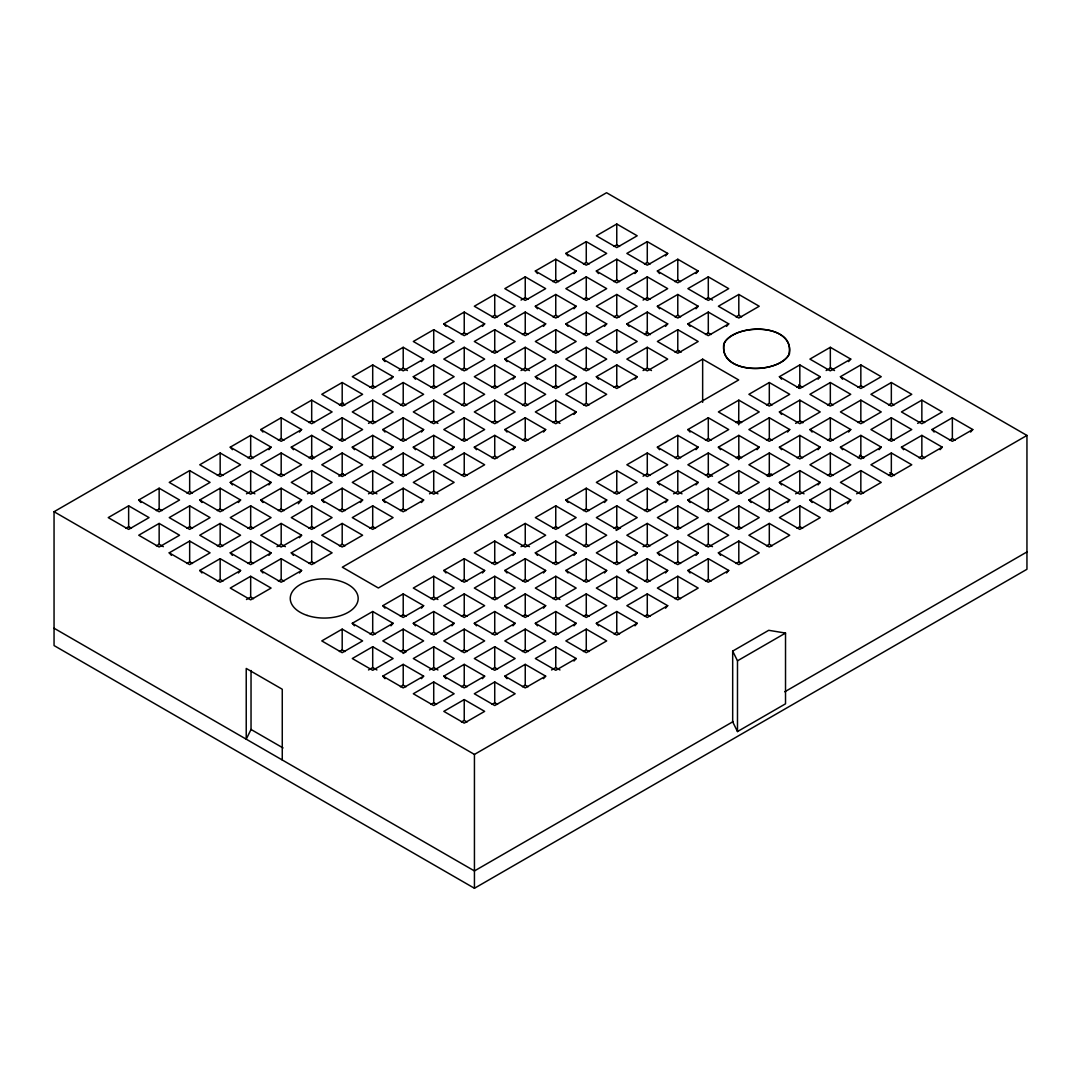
<?xml version="1.0" encoding="UTF-8"?>
<svg xmlns="http://www.w3.org/2000/svg" width="1081" height="1081" viewBox="0 0 1081 1081"><rect width="100%" height="100%" fill="white"/><g stroke="black" fill="none" stroke-linecap="round" stroke-linejoin="round"><path stroke-width="1.5" d="M251.035 670.517L251.035 729.472L246.225 739.174L246.225 668.436L282.263 689.246L282.263 759.984M268.912 449.682L271.088 447.156L250.67 435.373L230.253 447.156L232.442 449.682M238.401 502.516L240.577 500.003L220.159 488.207L199.742 500.003L201.931 502.516M299.41 432.062L301.599 429.549L281.182 417.752L260.764 429.549L262.94 432.062M268.912 484.91L271.088 482.383L250.67 470.6L230.253 482.383L232.442 484.91M329.921 449.682L332.11 447.156L311.693 435.373L291.275 447.156L293.451 449.682M390.944 379.228L393.119 376.701L372.702 364.919L352.284 376.701L372.702 388.498L393.119 376.701M238.401 572.984L240.577 570.457L220.159 558.674L199.742 570.457L201.931 572.984M298.329 503.787L301.599 500.003L281.182 488.207L260.764 500.003L262.94 502.516M421.441 361.608L423.63 359.095L403.213 347.298L382.796 359.095L384.985 361.608M268.912 555.364L271.088 552.837L250.67 541.054L230.253 552.837L232.442 555.364M299.41 537.757L301.599 535.23L281.182 523.434L260.764 535.23L281.182 547.013L301.599 535.23M482.464 326.381L484.653 323.868L464.235 312.071L443.805 323.868L445.994 326.381M390.944 449.682L393.119 447.156L372.702 435.373L352.284 447.156L354.473 449.682M299.41 572.984L301.599 570.457L281.182 558.674L260.764 570.457L262.94 572.984M360.432 502.516L362.621 500.003L342.191 488.207L321.773 500.003L323.962 502.516M421.441 432.062L423.63 429.549L403.213 417.752L382.796 429.549L384.985 432.062M573.984 273.547L576.173 271.02L555.756 259.237L535.338 271.02L537.514 273.547M543.486 326.381L545.662 323.868L525.244 312.071L504.827 323.868L507.016 326.381M451.953 449.682L454.142 447.156L433.724 435.373L413.307 447.156L415.482 449.682M512.975 379.228L515.151 376.701L494.733 364.919L474.316 376.701L494.733 388.498L515.151 376.701M573.984 308.774L576.173 306.247L555.756 294.464L535.338 306.247L537.514 308.774M421.441 502.516L423.63 500.003L403.213 488.207L382.796 500.003L384.985 502.516M635.006 273.547L637.195 271.02L616.765 259.237L596.347 271.02L598.536 273.547M604.495 326.381L606.684 323.868L586.267 312.071L565.849 323.868L568.025 326.381M665.518 255.927L667.693 253.413L647.276 241.617L626.858 253.413L647.276 265.196L667.693 253.413M512.975 449.682L515.151 447.156L494.733 435.373L474.316 447.156L476.505 449.682M573.984 379.228L576.173 376.701L555.756 364.919L535.338 376.701L537.514 379.228M543.486 432.062L545.662 429.549L525.244 417.752L504.827 429.549L507.016 432.062M390.944 625.818L393.119 623.291L372.702 611.508L352.284 623.291L354.473 625.818M573.984 414.455L576.173 411.929L555.756 400.146L535.338 411.929L555.756 423.725L576.173 411.929M696.015 273.547L698.204 271.02L677.787 259.237L657.37 271.02L659.559 273.547M421.441 608.211L423.63 605.684L403.213 593.901L382.796 605.684L384.985 608.211M665.518 326.381L667.693 323.868L647.276 312.071L626.858 323.868L629.047 326.381M635.006 379.228L637.195 376.701L616.765 364.919L596.347 376.701L598.536 379.228M696.015 308.774L698.204 306.247L677.787 294.464L657.37 306.247L659.559 308.774M482.464 572.984L484.653 570.457L464.235 558.674L443.805 570.457L445.994 572.984M451.953 625.818L454.142 623.291L433.724 611.508L413.307 623.291L415.482 625.818M512.975 555.364L515.151 552.837L494.733 541.054L474.316 552.837L494.733 564.633L515.151 552.837M421.441 678.665L423.63 676.138L403.213 664.356L382.796 676.138L384.985 678.665M726.527 326.381L728.716 323.868L708.298 312.071L687.881 323.868L690.056 326.381M543.486 572.984L545.662 570.457L525.244 558.674L504.827 570.457L507.016 572.984M604.495 502.516L606.684 500.003L586.267 488.207L565.849 500.003L568.025 502.516M512.975 625.818L515.151 623.291L494.733 611.508L474.316 623.291L476.505 625.818M573.984 555.364L576.173 552.837L555.756 541.054L535.338 552.837L537.514 555.364M482.464 678.665L484.653 676.138L464.235 664.356L443.805 676.138L445.994 678.665M543.486 608.211L545.662 605.684L525.244 593.901L504.827 605.684L507.016 608.211M696.015 449.682L698.204 447.156L677.787 435.373L657.37 447.156L659.559 449.682M604.495 572.984L606.684 570.457L586.267 558.674L565.849 570.457L568.025 572.984M665.518 502.516L667.693 500.003L647.276 488.207L626.858 500.003L647.276 511.786L667.693 500.003M573.984 625.818L576.173 623.291L555.756 611.508L535.338 623.291L537.514 625.818M635.006 555.364L637.195 552.837L616.765 541.054L596.347 552.837L616.765 564.633L637.195 552.837M696.015 484.91L698.204 482.383L677.787 470.6L657.37 482.383L659.559 484.91M543.486 678.665L545.662 676.138L525.244 664.356L504.827 676.138L507.016 678.665M573.984 661.045L576.173 658.532L555.756 646.735L535.338 658.532L555.756 670.315L576.173 658.532M757.038 449.682L759.227 447.156L738.809 435.373L718.379 447.156L720.568 449.682M818.06 379.228L820.236 376.701L799.818 364.919L779.401 376.701L781.59 379.228M665.518 572.984L667.693 570.457L647.276 558.674L626.858 570.457L629.047 572.984M787.549 432.062L789.725 429.549L769.307 417.752L748.89 429.549L769.307 441.332L789.725 429.549M848.558 361.608L850.747 359.095L830.33 347.298L809.912 359.095L830.33 370.878L850.747 359.095M635.006 625.818L637.195 623.291L616.765 611.508L596.347 623.291L598.536 625.818M696.015 555.364L698.204 552.837L677.787 541.054L657.37 552.837L659.559 555.364M665.518 608.211L667.693 605.684L647.276 593.901L626.858 605.684L647.276 617.467L667.693 605.684M818.06 449.682L820.236 447.156L799.818 435.373L779.401 447.156L781.59 449.682M726.527 572.984L728.716 570.457L708.298 558.674L687.881 570.457L690.056 572.984M787.549 502.516L789.725 500.003L769.307 488.207L748.89 500.003L751.079 502.516M848.558 432.062L850.747 429.549L830.33 417.752L809.912 429.549L812.088 432.062M818.06 484.91L820.236 482.383L799.818 470.6L779.401 482.383L781.59 484.91M879.069 449.682L881.258 447.156L860.841 435.373L840.423 447.156L842.599 449.682M847.477 503.787L850.747 500.003L830.33 488.207L809.912 500.003L812.088 502.516M940.092 449.682L942.267 447.156L921.85 435.373L901.432 447.156L903.621 449.682M970.589 432.062L972.778 429.549L952.361 417.752L931.944 429.549L934.133 432.062M54.05 511.718L606.563 192.729L1026.95 435.44L1026.95 569.282L474.437 888.271L54.05 645.56L54.05 511.718L474.437 754.43L1026.95 435.44M128.639 505.827L108.222 517.61L128.639 529.406L149.056 517.61L128.639 505.827L128.639 526.636L125.842 528.244M138.733 500.003L159.15 488.207L179.568 500.003L159.15 511.786L138.733 500.003L140.908 502.516M189.661 470.6L169.231 482.383L189.661 494.179L210.079 482.383L189.661 470.6L189.661 491.409L186.851 493.017M220.159 452.98L199.742 464.776L220.159 476.559L240.577 464.776L220.159 452.98L220.159 473.789L217.362 475.41M311.693 400.146L291.275 411.929L311.693 423.725L332.11 411.929L311.693 400.146L311.693 420.941L314.49 422.563M342.191 382.525L321.773 394.322L342.191 406.105L362.621 394.322L342.191 382.525L342.191 403.335L345.001 404.956M433.724 329.691L413.307 341.474L433.724 353.271L454.142 341.474L433.724 329.691L433.724 350.487L430.914 352.109M494.733 294.464L474.316 306.247L494.733 318.044L515.151 306.247L494.733 294.464L494.733 315.26L497.544 316.882M525.244 276.844L504.827 288.641L525.244 300.423L545.662 288.641L525.244 276.844L525.244 297.653L521.042 300.072M565.849 253.413L586.267 241.617L606.684 253.413L586.267 265.196L565.849 253.413L568.025 255.927M616.765 224.01L596.347 235.793L616.765 247.59L637.195 235.793L616.765 224.01L616.765 244.806L613.967 246.427M156.34 510.637L159.15 509.016L161.947 510.637M247.873 457.79L250.67 456.168L253.481 457.79M278.371 440.183L281.182 438.562L283.979 440.183M308.882 422.563L311.693 420.941M339.393 404.956L342.191 403.335M369.905 387.336L372.702 385.714L375.512 387.336M399.011 370.54L403.213 368.108L407.415 370.54M461.425 334.502L464.235 332.88L467.033 334.502M491.936 316.882L494.733 315.26M552.945 281.655L555.756 280.033L558.553 281.655M583.456 264.048L586.267 262.426L589.064 264.048M340.393 404.659L343.299 402.97M271.088 447.156L250.67 458.952L230.253 447.156M301.599 429.549L281.182 441.332L260.764 429.549M423.63 359.095L403.213 370.878L382.796 359.095M484.653 323.868L464.235 335.651L443.805 323.868M576.173 271.02L555.756 282.817L535.338 271.02M159.15 523.434L138.733 535.23L159.15 547.013L179.568 535.23L159.15 523.434L159.15 544.243L163.353 546.675M189.661 505.827L169.231 517.61L189.661 529.406L210.079 517.61L189.661 505.827L189.661 526.636L186.851 528.244M281.182 452.98L260.764 464.776L281.182 476.559L301.599 464.776L281.182 452.98L281.182 473.789L283.979 475.41M342.191 417.752L321.773 429.549L342.191 441.332L362.621 429.549L342.191 417.752L342.191 438.562L345.001 440.183M372.702 400.146L352.284 411.929L372.702 423.725L393.119 411.929L372.702 400.146L372.702 420.941L368.499 423.374M403.213 382.525L382.796 394.322L403.213 406.105L423.63 394.322L403.213 382.525L403.213 403.335L406.01 404.956M413.307 376.701L433.724 364.919L454.142 376.701L433.724 388.498L413.307 376.701L415.482 379.228M464.235 347.298L443.805 359.095L464.235 370.878L484.653 359.095L464.235 347.298L464.235 368.108L461.425 369.729M494.733 329.691L474.316 341.474L494.733 353.271L515.151 341.474L494.733 329.691L494.733 350.487L491.936 352.109M586.267 276.844L565.849 288.641L586.267 300.423L606.684 288.641L586.267 276.844L586.267 297.653L589.064 299.275M156.34 545.864L159.15 544.243M217.362 510.637L220.159 509.016L222.97 510.637M246.468 493.828L250.67 491.409L254.873 493.828M278.371 475.41L281.182 473.789M308.882 457.79L311.693 456.168L314.49 457.79M339.393 440.183L342.191 438.562M400.416 404.956L403.213 403.335M430.914 387.336L433.724 385.714L436.521 387.336M522.447 334.502L525.244 332.88L528.055 334.502M552.945 316.882L555.756 315.26L558.553 316.882M583.456 299.275L586.267 297.653M613.967 281.655L616.765 280.033L619.575 281.655M644.479 264.048L647.276 262.426L650.086 264.048M240.577 500.003L220.159 511.786L199.742 500.003M271.088 482.383L250.67 494.179L230.253 482.383M332.11 447.156L311.693 458.952L291.275 447.156M545.662 323.868L525.244 335.651L504.827 323.868M576.173 306.247L555.756 318.044L535.338 306.247M637.195 271.02L616.765 282.817L596.347 271.02M169.231 552.837L189.661 541.054L210.079 552.837L189.661 564.633L169.231 552.837L171.42 555.364M220.159 523.434L199.742 535.23L220.159 547.013L240.577 535.23L220.159 523.434L220.159 544.243L217.362 545.864M250.67 505.827L230.253 517.61L250.67 529.406L271.088 517.61L250.67 505.827L250.67 526.636L247.873 528.244M311.693 470.6L291.275 482.383L311.693 494.179L332.11 482.383L311.693 470.6L311.693 491.409L307.49 493.828M342.191 452.98L321.773 464.776L342.191 476.559L362.621 464.776L342.191 452.98L342.191 473.789L345.001 475.41M433.724 400.146L413.307 411.929L433.724 423.725L454.142 411.929L433.724 400.146L433.724 420.941L437.927 423.374M464.235 382.525L443.805 394.322L464.235 406.105L484.653 394.322L464.235 382.525L464.235 403.335L467.033 404.956M504.827 359.095L525.244 347.298L545.662 359.095L525.244 370.878L504.827 359.095L507.016 361.608M555.756 329.691L535.338 341.474L555.756 353.271L576.173 341.474L555.756 329.691L555.756 350.487L558.553 352.109M616.765 294.464L596.347 306.247L616.765 318.044L637.195 306.247L616.765 294.464L616.765 315.26L613.967 316.882M647.276 276.844L626.858 288.641L647.276 300.423L667.693 288.641L647.276 276.844L647.276 297.653L643.073 300.072M186.851 563.471L189.661 561.863L192.459 563.471M278.371 510.637L281.182 509.016L283.979 510.637M339.393 475.41L342.191 473.789M369.905 457.79L372.702 456.168L375.512 457.79M400.416 440.183L403.213 438.562L406.01 440.183M430.914 422.563L433.724 420.941M461.425 404.956L464.235 403.335M491.936 387.336L494.733 385.714L497.544 387.336M521.042 370.54L525.244 368.108L529.447 370.54M552.945 352.109L555.756 350.487M583.456 334.502L586.267 332.88L589.064 334.502M674.99 281.655L677.787 280.033L680.584 281.655M338.934 476.235L343.299 473.708M301.599 500.003L281.182 511.786L260.764 500.003M393.119 447.156L372.702 458.952L352.284 447.156M423.63 429.549L403.213 441.332L382.796 429.549M606.684 323.868L586.267 335.651L565.849 323.868M698.204 271.02L677.787 282.817L657.37 271.02M311.693 505.827L291.275 517.61L311.693 529.406L332.11 517.61L311.693 505.827L311.693 526.636L308.882 528.244M372.702 470.6L352.284 482.383L372.702 494.179L393.119 482.383L372.702 470.6L372.702 491.409L376.904 493.828M403.213 452.98L382.796 464.776L403.213 476.559L423.63 464.776L403.213 452.98L403.213 473.789L406.01 475.41M464.235 417.752L443.805 429.549L464.235 441.332L484.653 429.549L464.235 417.752L464.235 438.562L467.033 440.183M494.733 400.146L474.316 411.929L494.733 423.725L515.151 411.929L494.733 400.146L494.733 420.941L491.936 422.563M525.244 382.525L504.827 394.322L525.244 406.105L545.662 394.322L525.244 382.525L525.244 403.335L522.447 404.956M586.267 347.298L565.849 359.095L586.267 370.878L606.684 359.095L586.267 347.298L586.267 368.108L589.064 369.729M616.765 329.691L596.347 341.474L616.765 353.271L637.195 341.474L616.765 329.691L616.765 350.487L613.967 352.109M708.298 276.844L687.881 288.641L708.298 300.423L728.716 288.641L708.298 276.844L708.298 297.653L712.501 300.072M217.362 581.092L220.159 579.47L222.97 581.092M247.873 563.471L250.67 561.863L253.481 563.471M276.979 546.675L281.182 544.243L285.384 546.675M339.393 510.637L342.191 509.016L345.001 510.637M368.499 493.828L372.702 491.409M400.416 475.41L403.213 473.789M430.914 457.79L433.724 456.168L436.521 457.79M461.425 440.183L464.235 438.562M552.945 387.336L555.756 385.714L558.553 387.336M583.456 369.729L586.267 368.108M644.479 334.502L647.276 332.88L650.086 334.502M674.99 316.882L677.787 315.26L680.584 316.882M705.488 299.275L708.298 297.653M240.577 570.457L220.159 582.24L199.742 570.457M271.088 552.837L250.67 564.633L230.253 552.837M362.621 500.003L342.191 511.786L321.773 500.003M454.142 447.156L433.724 458.952L413.307 447.156M576.173 376.701L555.756 388.498L535.338 376.701M667.693 323.868L647.276 335.651L626.858 323.868M698.204 306.247L677.787 318.044L657.37 306.247M250.67 576.281L230.253 588.064L250.67 599.86L271.088 588.064L250.67 576.281L250.67 597.09L246.468 599.509M291.275 552.837L311.693 541.054L332.11 552.837L311.693 564.633L291.275 552.837L293.451 555.364M342.191 523.434L321.773 535.23L342.191 547.013L362.621 535.23L342.191 523.434L342.191 544.243L345.001 545.864M372.702 505.827L352.284 517.61L372.702 529.406L393.119 517.61L372.702 505.827L372.702 526.636L369.905 528.244M433.724 470.6L413.307 482.383L433.724 494.179L454.142 482.383L433.724 470.6L433.724 491.409L429.522 493.828M464.235 452.98L443.805 464.776L464.235 476.559L484.653 464.776L464.235 452.98L464.235 473.789L461.425 475.41M586.267 382.525L565.849 394.322L586.267 406.105L606.684 394.322L586.267 382.525L586.267 403.335L583.456 404.956M647.276 347.298L626.858 359.095L647.276 370.878L667.693 359.095L647.276 347.298L647.276 368.108L643.073 370.54M677.787 329.691L657.37 341.474L677.787 353.271L698.204 341.474L677.787 329.691L677.787 350.487L674.99 352.109M738.809 294.464L718.379 306.247L738.809 318.044L759.227 306.247L738.809 294.464L738.809 315.26L735.999 316.882M278.371 581.092L281.182 579.47L283.979 581.092M308.882 563.471L311.693 561.863L314.49 563.471M339.393 545.864L342.191 544.243M400.416 510.637L403.213 509.016L406.01 510.637M491.936 457.79L494.733 456.168L497.544 457.79M522.447 440.183L525.244 438.562L528.055 440.183M552.945 422.563L555.756 420.941L559.958 423.374M613.967 387.336L616.765 385.714L619.575 387.336M705.488 334.502L708.298 332.88L711.095 334.502M301.599 570.457L281.182 582.24L260.764 570.457M423.63 500.003L403.213 511.786L382.796 500.003M515.151 447.156L494.733 458.952L474.316 447.156M545.662 429.549L525.244 441.332L504.827 429.549M637.195 376.701L616.765 388.498L596.347 376.701M728.716 323.868L708.298 335.651L687.881 323.868M702.65 359.162L342.312 567.201L378.35 587.996L738.688 379.958L702.65 359.162L702.65 402.362M342.191 629.128L321.773 640.911L342.191 652.694L362.621 640.911L342.191 629.128L342.191 649.924L345.001 651.546M433.724 576.281L413.307 588.064L433.724 599.86L454.142 588.064L433.724 576.281L433.724 597.09L437.927 599.509M504.827 535.23L525.244 523.434L545.662 535.23L525.244 547.013L504.827 535.23L507.016 537.757M555.756 505.827L535.338 517.61L555.756 529.406L576.173 517.61L555.756 505.827L555.756 526.636L558.553 528.244M616.765 470.6L596.347 482.383L616.765 494.179L637.195 482.383L616.765 470.6L616.765 491.409L619.575 493.017M647.276 452.98L626.858 464.776L647.276 476.559L667.693 464.776L647.276 452.98L647.276 473.789L643.073 476.221M687.881 429.549L708.298 417.752L728.716 429.549L708.298 441.332L687.881 429.549L690.056 432.062M738.809 400.146L718.379 411.929L738.809 423.725L759.227 411.929L738.809 400.146L738.688 424.819M769.307 382.525L748.89 394.322L769.307 406.105L789.725 394.322L769.307 382.525L769.307 403.335L766.51 404.956M339.393 651.546L342.191 649.924M369.905 633.925L372.702 632.317L375.512 633.925M400.416 616.319L403.213 614.697L406.01 616.319M430.914 598.698L433.724 597.09M461.425 581.092L464.235 579.47L467.033 581.092M491.936 563.471L494.733 561.863L497.544 563.471M521.042 546.675L525.244 544.243L529.447 546.675M552.945 528.244L555.756 526.636M583.456 510.637L586.267 509.016L589.064 510.637M613.967 493.017L616.765 491.409M674.99 457.79L677.787 456.168L680.584 457.79M705.488 440.183L708.298 438.562L711.095 440.183M735.999 422.563L738.809 420.941L741.607 422.563M797.021 387.336L799.818 385.714L802.629 387.336M826.127 370.54L830.33 368.108L834.532 370.54M393.119 623.291L372.702 635.087L352.284 623.291M423.63 605.684L403.213 617.467L382.796 605.684M484.653 570.457L464.235 582.24L443.805 570.457M606.684 500.003L586.267 511.786L565.849 500.003M698.204 447.156L677.787 458.952L657.37 447.156M820.236 376.701L799.818 388.498L779.401 376.701M372.702 646.735L352.284 658.532L372.702 670.315L393.119 658.532L372.702 646.735L372.702 667.545L368.499 669.963M403.213 629.128L382.796 640.911L403.213 652.694L423.63 640.911L403.213 629.128L403.213 649.924L400.416 651.546M464.235 593.901L443.805 605.684L464.235 617.467L484.653 605.684L464.235 593.901L464.235 614.697L461.425 616.319M494.733 576.281L474.316 588.064L494.733 599.86L515.151 588.064L494.733 576.281L494.733 597.09L491.936 598.698M586.267 523.434L565.849 535.23L586.267 547.013L606.684 535.23L586.267 523.434L586.267 544.243L589.064 545.864M616.765 505.827L596.347 517.61L616.765 529.406L637.195 517.61L616.765 505.827L616.765 526.636L619.575 528.244M708.298 452.98L687.881 464.776L708.298 476.559L728.716 464.776L708.298 452.98L708.298 473.789L712.501 476.221M779.401 411.929L799.818 400.146L820.236 411.929L799.818 423.725L779.401 411.929L781.59 414.455M830.33 382.525L809.912 394.322L830.33 406.105L850.747 394.322L830.33 382.525L830.33 403.335L827.519 404.956M840.423 376.701L860.841 364.919L881.258 376.701L860.841 388.498L840.423 376.701L842.599 379.228M430.914 633.925L433.724 632.317L436.521 633.925M522.447 581.092L525.244 579.47L528.055 581.092M552.945 563.471L555.756 561.863L558.553 563.471M583.456 545.864L586.267 544.243M613.967 528.244L616.765 526.636M644.479 510.637L647.276 509.016L650.086 510.637M673.585 493.828L677.787 491.409L681.989 493.828M705.488 475.41L708.298 473.789M735.999 457.79L738.809 456.168L741.607 457.79M766.51 440.183L769.307 438.562L772.118 440.183M795.616 423.374L799.818 420.941L802.629 422.563M858.03 387.336L860.841 385.714L863.638 387.336M454.142 623.291L433.724 635.087L413.307 623.291M545.662 570.457L525.244 582.24L504.827 570.457M576.173 552.837L555.756 564.633L535.338 552.837M698.204 482.383L677.787 494.179L657.37 482.383M759.227 447.156L738.809 458.952L718.379 447.156M403.145 653.437L406.064 651.748M616.143 530.46L620.521 527.933M708.041 477.397L710.96 475.721M433.724 646.735L413.307 658.532L433.724 670.315L454.142 658.532L433.724 646.735L433.724 667.545L429.522 669.963M464.235 629.128L443.805 640.911L464.235 652.694L484.653 640.911L464.235 629.128L464.235 649.924L461.425 651.546M555.756 576.281L535.338 588.064L555.756 599.86L576.173 588.064L555.756 576.281L555.756 597.09L559.958 599.509M647.276 523.434L626.858 535.23L647.276 547.013L667.693 535.23L647.276 523.434L647.276 544.243L643.073 546.675M677.787 505.827L657.37 517.61L677.787 529.406L698.204 517.61L677.787 505.827L677.787 526.636L680.584 528.244M687.881 500.003L708.298 488.207L728.716 500.003L708.298 511.786L687.881 500.003L690.056 502.516M738.809 470.6L718.379 482.383L738.809 494.179L759.227 482.383L738.809 470.6L738.809 491.409L735.999 493.017M769.307 452.98L748.89 464.776L769.307 476.559L789.725 464.776L769.307 452.98L769.307 473.789L766.51 475.41M860.841 400.146L840.423 411.929L860.841 423.725L881.258 411.929L860.841 400.146L860.841 420.941L858.03 422.563M891.339 382.525L870.921 394.322L891.339 406.105L911.769 394.322L891.339 382.525L891.339 403.335L888.541 404.956M400.416 686.773L403.213 685.151L406.01 686.773M491.936 633.925L494.733 632.317L497.544 633.925M522.447 616.319L525.244 614.697L528.055 616.319M552.945 598.698L555.756 597.09M583.456 581.092L586.267 579.47L589.064 581.092M613.967 563.471L616.765 561.863L619.575 563.471M674.99 528.244L677.787 526.636M705.488 510.637L708.298 509.016L711.095 510.637M797.021 457.79L799.818 456.168L802.629 457.79M827.519 440.183L830.33 438.562L833.127 440.183M423.63 676.138L403.213 687.921L382.796 676.138M515.151 623.291L494.733 635.087L474.316 623.291M545.662 605.684L525.244 617.467L504.827 605.684M606.684 570.457L586.267 582.24L565.849 570.457M820.236 447.156L799.818 458.952L779.401 447.156M850.747 429.549L830.33 441.332L809.912 429.549M433.724 681.962L413.307 693.759L433.724 705.542L454.142 693.759L433.724 681.962L433.724 702.772L430.914 704.38M494.733 646.735L474.316 658.532L494.733 670.315L515.151 658.532L494.733 646.735L494.733 667.545L491.936 669.153M525.244 629.128L504.827 640.911L525.244 652.694L545.662 640.911L525.244 629.128L525.244 649.924L522.447 651.546M586.267 593.901L565.849 605.684L586.267 617.467L606.684 605.684L586.267 593.901L586.267 614.697L583.456 616.319M616.765 576.281L596.347 588.064L616.765 599.86L637.195 588.064L616.765 576.281L616.765 597.09L619.575 598.698M708.298 523.434L687.881 535.23L708.298 547.013L728.716 535.23L708.298 523.434L708.298 544.243L712.501 546.675M738.809 505.827L718.379 517.61L738.809 529.406L759.227 517.61L738.809 505.827L738.809 526.636L735.999 528.244M830.33 452.98L809.912 464.776L830.33 476.559L850.747 464.776L830.33 452.98L830.33 473.789L827.519 475.41M891.339 417.752L870.921 429.549L891.339 441.332L911.769 429.549L891.339 417.752L891.339 438.562L888.541 440.183M921.85 400.146L901.432 411.929L921.85 423.725L942.267 411.929L921.85 400.146L921.85 420.941L917.647 423.374M461.425 686.773L464.235 685.151L467.033 686.773M552.945 633.925L555.756 632.317L558.553 633.925M613.967 598.698L616.765 597.09M644.479 581.092L647.276 579.47L650.086 581.092M674.99 563.471L677.787 561.863L680.584 563.471M705.488 545.864L708.298 544.243M766.51 510.637L769.307 509.016L772.118 510.637M795.616 493.828L799.818 491.409L804.021 493.828M858.03 457.79L860.841 456.168L863.638 457.79M484.653 676.138L464.235 687.921L443.805 676.138M576.173 623.291L555.756 635.087L535.338 623.291M667.693 570.457L647.276 582.24L626.858 570.457M698.204 552.837L677.787 564.633L657.37 552.837M789.725 500.003L769.307 511.786L748.89 500.003M820.236 482.383L799.818 494.179L779.401 482.383M881.258 447.156L860.841 458.952L840.423 447.156M464.235 699.583L443.805 711.366L464.235 723.148L484.653 711.366L464.235 699.583L464.235 720.378L461.425 722M494.733 681.962L474.316 693.759L494.733 705.542L515.151 693.759L494.733 681.962L494.733 702.772L491.936 704.38M586.267 629.128L565.849 640.911L586.267 652.694L606.684 640.911L586.267 629.128L586.267 649.924L583.456 651.546M677.787 576.281L657.37 588.064L677.787 599.86L698.204 588.064L677.787 576.281L677.787 597.09L674.99 598.698M718.379 552.837L738.809 541.054L759.227 552.837L738.809 564.633L718.379 552.837L720.568 555.364M769.307 523.434L748.89 535.23L769.307 547.013L789.725 535.23L769.307 523.434L769.307 544.243L766.51 545.864M799.818 505.827L779.401 517.61L799.818 529.406L820.236 517.61L799.818 505.827L799.818 526.636L797.021 528.244M860.841 470.6L840.423 482.383L860.841 494.179L881.258 482.383L860.841 470.6L860.841 491.409L856.638 493.828M891.339 452.98L870.921 464.776L891.339 476.559L911.769 464.776L891.339 452.98L891.339 473.789L888.541 475.41M522.447 686.773L525.244 685.151L528.055 686.773M551.553 669.963L555.756 667.545L559.958 669.963M613.967 633.925L616.765 632.317L619.575 633.925M644.479 616.319L647.276 614.697L650.086 616.319M705.488 581.092L708.298 579.47L711.095 581.092M735.999 563.471L738.809 561.863L741.607 563.471M827.519 510.637L830.33 509.016L833.127 510.637M919.053 457.79L921.85 456.168L924.66 457.79M949.564 440.183L952.361 438.562L955.158 440.183M545.662 676.138L525.244 687.921L504.827 676.138M637.195 623.291L616.765 635.087L596.347 623.291M728.716 570.457L708.298 582.24L687.881 570.457M850.747 500.003L830.33 511.786L809.912 500.003M942.267 447.156L921.85 458.952L901.432 447.156M972.778 429.549L952.361 441.332L931.944 429.549M732.675 651.1L768.713 630.304L785.522 633.074L785.522 703.812L737.485 731.553L732.675 721.838L732.675 651.1L737.485 660.815L737.485 731.553M737.485 660.815L785.522 633.074M733.148 721.567L474.437 870.935L54.05 628.223M784.765 691.772L1026.95 551.945M830.451 367.756L833.329 369.418M616.765 244.806L619.575 246.427M738.809 315.26L741.607 316.882M891.339 403.335L894.149 404.956M921.85 420.941L924.66 422.563M647.276 297.653L650.086 299.275M830.33 403.335L833.127 404.956M860.841 420.941L863.638 422.563M891.339 438.562L894.149 440.183M645.979 331.989L650.357 334.515M681.003 352.217L677.895 350.42L680.584 352.109M800.183 421.022L803.061 422.685M859.517 455.277L863.895 457.804M889.744 472.721L894.46 475.451M616.765 315.26L619.575 316.882M769.307 403.335L772.118 404.956M891.339 473.789L894.149 475.41M525.244 297.653L528.055 299.275M616.765 350.487L619.575 352.109M647.276 368.108L651.478 370.54M830.33 473.789L833.127 475.41M860.841 491.409L863.638 493.017M769.307 473.789L772.118 475.41M494.733 350.487L497.544 352.109M586.267 403.335L589.064 404.956M738.809 491.409L741.607 493.017M799.818 526.636L802.629 528.244M433.724 350.487L436.521 352.109M464.235 368.108L467.033 369.729M525.244 403.335L528.055 404.956M647.276 473.789L650.086 475.41M738.809 526.636L741.607 528.244M769.307 544.243L772.118 545.864M494.733 420.941L497.544 422.563M647.276 544.243L650.086 545.864M372.702 420.941L375.512 422.563M464.235 473.789L467.033 475.41M677.787 597.09L680.584 598.698M433.724 491.409L437.927 493.828M586.267 614.697L589.064 616.319M311.693 491.409L314.49 493.017M372.702 526.636L375.512 528.244M494.733 597.09L497.544 598.698M586.267 649.924L589.064 651.546M220.159 473.789L222.97 475.41M311.693 526.636L314.49 528.244M464.235 614.697L467.033 616.319M525.244 649.924L528.055 651.546M189.661 491.409L192.459 493.017M250.67 526.636L253.481 528.244M464.235 649.924L467.033 651.546M494.733 667.545L497.544 669.153M189.661 526.636L192.459 528.244M220.159 544.243L222.97 545.864M403.213 649.924L406.01 651.546M433.724 667.545L437.927 669.963M494.733 702.772L497.544 704.38M128.639 526.636L131.436 528.244M250.67 597.09L253.481 598.698M372.702 667.545L376.904 669.963M433.724 702.772L436.521 704.38M464.235 720.378L467.033 722M251.035 729.472L283.06 747.957M952.361 417.752L952.361 438.562M921.85 435.373L921.85 456.168M860.841 364.919L860.841 385.714M860.841 435.373L860.841 456.168M830.33 347.298L830.33 368.108M830.33 417.752L830.33 438.562M830.33 488.207L830.33 509.016M799.818 364.919L799.818 385.714M799.818 400.146L799.818 420.941M799.818 435.373L799.818 456.168M799.818 470.6L799.818 491.409M798.737 384.822L798.737 388.187M769.307 417.752L769.307 438.562M769.307 488.207L769.307 509.016M738.809 435.373L738.809 456.168M738.688 456.385L738.688 459.709M738.809 541.054L738.809 561.863M708.298 312.071L708.298 332.88M708.298 417.752L708.298 438.562M708.298 488.207L708.298 509.016M708.298 558.674L708.298 579.47M677.787 259.237L677.787 280.033M677.787 294.464L677.787 315.26M677.787 435.373L677.787 456.168M677.787 470.6L677.787 491.409M677.787 541.054L677.787 561.863M647.276 241.617L647.276 262.426M647.276 312.071L647.276 332.88M647.276 488.207L647.276 509.016M647.276 558.674L647.276 579.47M647.276 593.901L647.276 614.697M616.765 259.237L616.765 280.033M616.765 364.919L616.765 385.714M616.765 541.054L616.765 561.863M616.765 611.508L616.765 632.317M586.267 241.617L586.267 262.426M586.267 312.071L586.267 332.88M586.267 488.207L586.267 509.016M586.267 558.674L586.267 579.47M555.756 259.237L555.756 280.033M555.756 294.464L555.756 315.26M555.756 364.919L555.756 385.714M555.756 400.146L555.756 420.941M555.756 541.054L555.756 561.863M555.756 611.508L555.756 632.317M555.756 646.735L555.756 667.545M525.244 312.071L525.244 332.88M525.244 347.298L525.244 368.108M525.244 417.752L525.244 438.562M525.244 523.434L525.244 544.243M525.244 558.674L525.244 579.47M525.244 593.901L525.244 614.697M525.244 664.356L525.244 685.151M494.733 364.919L494.733 385.714M494.733 435.373L494.733 456.168M494.733 541.054L494.733 561.863M494.733 611.508L494.733 632.317M474.437 754.43L474.437 888.271M464.235 312.071L464.235 332.88M464.235 558.674L464.235 579.47M464.235 664.356L464.235 685.151M433.724 364.919L433.724 385.714M433.724 435.373L433.724 456.168M433.724 611.508L433.724 632.317M403.213 347.298L403.213 368.108M403.213 417.752L403.213 438.562M403.213 488.207L403.213 509.016M403.213 593.901L403.213 614.697M403.213 664.356L403.213 685.151M372.702 364.919L372.702 385.714M372.702 435.373L372.702 456.168M372.702 611.508L372.702 632.317M342.191 488.207L342.191 509.016M312.287 455.547L312.287 458.925M311.693 435.373L311.693 456.168M311.693 541.054L311.693 561.863M281.182 417.752L281.182 438.562M281.182 488.207L281.182 509.016M281.182 523.434L281.182 544.243M281.182 558.674L281.182 579.47M250.67 435.373L250.67 456.168M250.67 470.6L250.67 491.409M250.67 541.054L250.67 561.863M220.159 488.207L220.159 509.016M220.159 558.674L220.159 579.47M189.661 541.054L189.661 561.863M159.15 488.207L159.15 509.016M771.618 473.978A21.228 12.256 0 0 1 767.226 475.937M723.797 343.731C719.054 374.526 777.807 375.053 789.427 353.892C794.157 323.097 735.404 322.57 723.797 343.731M724.716 342.055C715.23 373.54 775.82 375.121 788.495 355.568C797.981 324.097 737.391 322.503 724.716 342.055M307.22 615.44A33.97 19.62 0 0 0 358.176 598.455A33.97 19.62 0 0 0 307.22 581.47A33.97 19.62 0 0 0 307.22 615.44"/></g></svg>
